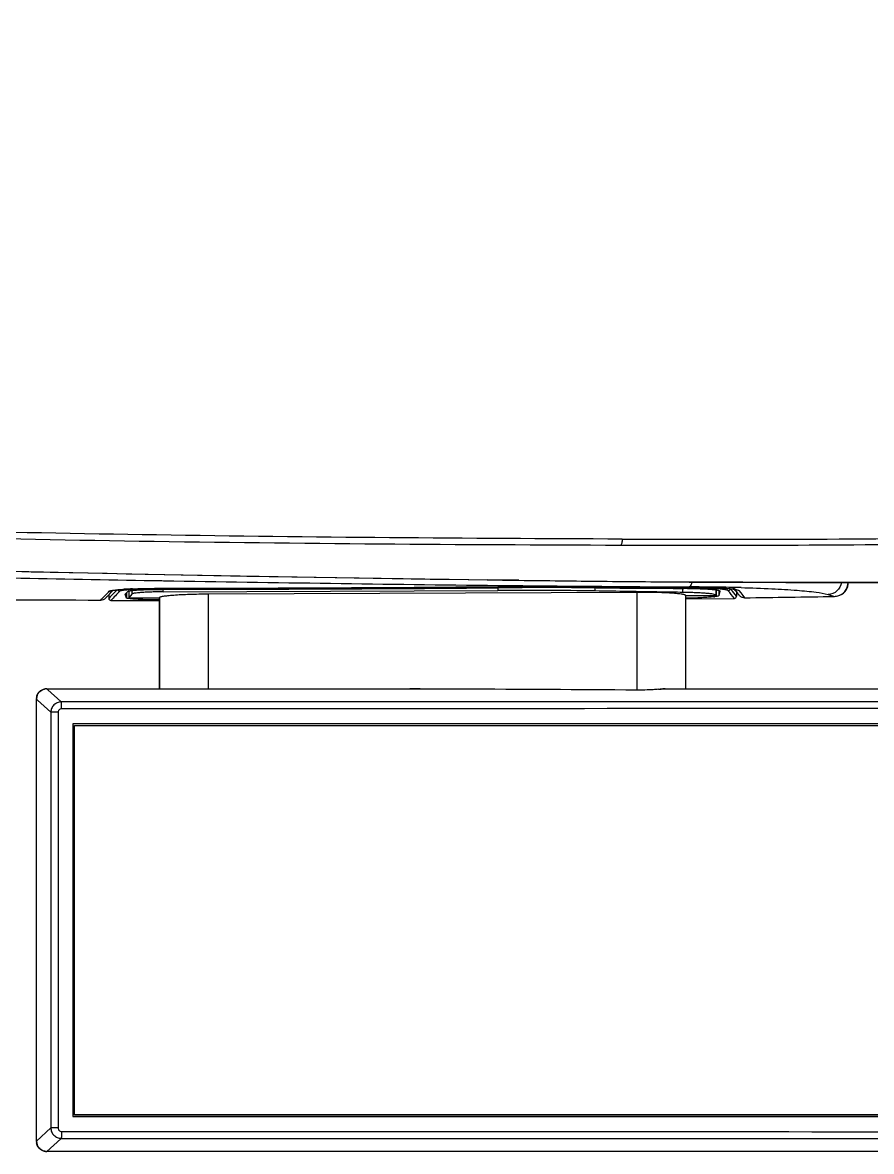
# Model space of a CAD drawing. Header units: millimetres. Extents: x 50 to 1284, y 47 to 781.
# Drawn here: x 127 to 247.9, y 302.7 to 463.6 of the extents above; entities that cross this region are included whole.
import ezdxf

# ---------------------------------------------------------------- set-up
doc = ezdxf.new("R2010")
doc.units = ezdxf.units.MM
doc.header["$LTSCALE"] = 20
doc.layers.add('00_COMPONENTS', color=7, linetype='Continuous')

msp = doc.modelspace()

# ---------------------------------------------------------------- linework, layer by layer
at = {"layer": '00_COMPONENTS', "color": 9, "linetype": 'Continuous'}
for p, q in [((140.415, 382.758), (139.778, 382.096)), ((146.788, 384.06), (147.027, 384.056)), ((147.007, 382.891), (147.007, 382.975)), ((147.007, 382.468), (147.007, 382.824)), ((147.008, 382.976), (147.008, 382.975)), ((194.661, 384.154), (193.142, 384.175)), ((194.642, 383.038), (194.642, 382.673)), ((194.644, 383.112), (194.643, 383.206)), ((194.653, 383.384), (194.962, 383.38)), ((195.345, 384.145), (194.661, 384.154)), ((195.84, 384.138), (195.345, 384.145)), ((196.148, 384.134), (195.84, 384.138)), ((197.651, 384.115), (196.148, 384.134)), ((207.999, 383.257), (209.444, 383.246)), ((209.008, 383.119), (208.659, 383.121)), ((209.449, 383.115), (209.008, 383.119)), ((210.442, 383.107), (209.449, 383.115)), ((221.491, 383.037), (221.163, 383.039)), ((221.906, 383.14), (221.888, 383.138)), ((225.762, 381.995), (225.762, 382.751)), ((227.866, 382.8), (227.776, 382.911)), ((139.181, 382.427), (139.317, 382.569)), ((139.463, 381.768), (139.245, 381.541)), ((139.57, 381.879), (139.463, 381.768)), ((139.778, 382.096), (139.57, 381.879)), ((141.768, 382.303), (141.768, 381.589)), ((142.513, 382.665), (142.513, 382.151)), ((153.445, 368.65), (153.445, 382.132)), ((214.445, 382.395), (214.445, 368.465)), ((226.122, 382.678), (226.122, 381.927)), ((228.972, 382.663), (229.251, 382.316)), ((229.251, 382.316), (229.714, 381.737)), ((229.714, 381.737), (229.807, 381.622)), ((241.714, 382.085), (242.618, 381.818)), ((242.618, 381.818), (242.618, 381.816)), ((130.424, 368.65), (130.583, 368.505)), ((130.583, 368.505), (132.391, 366.861)), ((128.945, 367.167), (129.103, 367.023)), ((129.103, 367.023), (130.986, 365.306)), ((132.391, 366.861), (132.439, 366.817)), ((132.439, 366.817), (132.471, 366.788)), ((132.022, 365.306), (130.986, 365.306)), ((130.986, 365.306), (130.986, 306.094)), ((132.022, 365.306), (132.022, 306.094)), ((130.986, 306.094), (128.945, 304.233)), ((132.022, 306.094), (130.986, 306.094)), ((132.391, 304.538), (130.424, 302.75)), ((132.439, 304.582), (132.391, 304.538)), ((132.471, 304.611), (132.439, 304.582))]:
    msp.add_line(p, q, dxfattribs=at)
at = {"layer": '00_COMPONENTS', "color": 7, "linetype": 'Continuous'}
for p, q in [((193.147, 384.174), (194.662, 384.155)), ((194.662, 384.155), (195.346, 384.147)), ((195.346, 384.147), (195.841, 384.14)), ((195.841, 384.14), (196.147, 384.137)), ((196.147, 384.137), (197.647, 384.118)), ((208.514, 382.59), (208.514, 383.041)), ((208.658, 383.041), (209.008, 383.038)), ((209.457, 383.98), (220.909, 383.871)), ((220.909, 383.871), (221.891, 383.866)), ((221.027, 382.388), (221.027, 382.957)), ((221.891, 383.866), (225.792, 383.846)), ((225.793, 381.954), (225.793, 382.746)), ((138.815, 381.606), (138.961, 381.756)), ((139.245, 382.051), (139.245, 381.541)), ((139.544, 381.242), (146.444, 381.233)), ((141.596, 382.124), (142.013, 382.559)), ((141.768, 381.589), (141.597, 382.124)), ((142.097, 382.597), (142.097, 382.559)), ((142.097, 382.559), (142.097, 381.594)), ((142.513, 382.151), (142.097, 381.594)), ((142.097, 381.594), (146.445, 381.613)), ((146.445, 381.316), (146.336, 381.316)), ((146.445, 368.65), (146.445, 381.613)), ((146.445, 381.613), (146.445, 368.65)), ((147.007, 382.468), (194.642, 382.673)), ((214.445, 382.395), (153.445, 382.132)), ((221.445, 381.935), (225.793, 381.954)), ((221.445, 368.65), (221.445, 381.935)), ((221.445, 381.457), (228.349, 381.533)), ((225.793, 381.954), (225.762, 381.995)), ((226.278, 382.516), (226.122, 381.927)), ((226.261, 382.61), (226.294, 382.57)), ((226.293, 382.57), (226.278, 382.516)), ((228.644, 382.454), (228.644, 381.833)), ((228.972, 382.045), (229.014, 381.994)), ((130.385, 368.65), (130.424, 368.65)), ((130.424, 368.65), (145.452, 368.65)), ((130.424, 368.65), (145.452, 368.65)), ((145.452, 368.65), (182.113, 368.65)), ((145.452, 368.65), (153.445, 368.65)), ((153.445, 368.65), (182.113, 368.65)), ((182.113, 368.65), (183.596, 368.65)), ((183.596, 368.65), (189.593, 368.65)), ((189.593, 368.612), (183.596, 368.646)), ((189.593, 368.612), (189.593, 368.65)), ((217.762, 368.65), (217.943, 368.65)), ((217.762, 368.605), (217.762, 368.65)), ((217.943, 368.65), (218.491, 368.65)), ((218.491, 368.65), (222.451, 368.65)), ((218.491, 368.65), (222.451, 368.65)), ((222.451, 368.65), (300.122, 368.65)), ((222.451, 368.65), (300.122, 368.65)), ((128.945, 367.167), (128.945, 367.25)), ((128.945, 304.233), (128.945, 367.167)), ((128.945, 304.233), (128.945, 367.167)), ((134.109, 363.681), (134.109, 307.718)), ((134.78, 363.681), (134.109, 363.681)), ((134.78, 363.65), (134.109, 363.65)), ((134.365, 363.45), (134.344, 363.45)), ((134.344, 307.95), (134.344, 363.45)), ((134.345, 307.95), (134.345, 363.45)), ((134.365, 363.45), (339.716, 363.45)), ((134.365, 307.95), (134.365, 363.45)), ((339.695, 363.681), (134.78, 363.681)), ((339.663, 363.65), (134.78, 363.65)), ((134.109, 307.75), (134.78, 307.75)), ((134.109, 307.718), (134.78, 307.718)), ((134.365, 307.95), (134.344, 307.95)), ((339.716, 307.95), (134.365, 307.95)), ((134.78, 307.75), (339.663, 307.75)), ((134.78, 307.718), (339.695, 307.718)), ((128.945, 304.149), (128.945, 304.233)), ((130.424, 302.75), (130.385, 302.75)), ((300.122, 302.75), (130.424, 302.75)), ((300.122, 302.75), (130.424, 302.75))]:
    msp.add_line(p, q, dxfattribs=at)
for points in [[(106.525, 385.843), (108.577, 385.793), (125.781, 385.393), (142.545, 385.035), (158.892, 384.718), (174.891, 384.442), (190.546, 384.207), (193.147, 384.174)], [(140.13, 382.728), (140.228, 382.739), (140.334, 382.75), (140.45, 382.762), (140.574, 382.773), (140.708, 382.784), (140.85, 382.796)], [(140.85, 382.796), (141.001, 382.807), (141.16, 382.818), (141.329, 382.828)], [(141.329, 382.828), (141.505, 382.839), (141.691, 382.849), (141.884, 382.859), (142.086, 382.869), (142.296, 382.879), (142.514, 382.888), (142.74, 382.897), (142.973, 382.906)], [(142.973, 382.906), (143.214, 382.914), (143.461, 382.922), (143.716, 382.929), (143.977, 382.936), (144.244, 382.942), (144.517, 382.948), (144.796, 382.953), (145.08, 382.958), (145.369, 382.962), (145.662, 382.966), (145.959, 382.969), (146.26, 382.971), (146.564, 382.973), (146.87, 382.974), (147.008, 382.975)], [(197.647, 384.118), (205.861, 384.014), (209.457, 383.98)], [(221.888, 383.138), (221.992, 383.137), (222.377, 383.135), (222.753, 383.131), (223.121, 383.126), (223.481, 383.121), (223.83, 383.114), (224.17, 383.107), (224.499, 383.098), (224.817, 383.089), (225.123, 383.078), (225.417, 383.067), (225.699, 383.056), (225.969, 383.043), (226.225, 383.03), (226.285, 383.027)], [(225.792, 383.846), (235.698, 383.797), (250.228, 383.819), (264.546, 383.973), (271.239, 384.13)], [(226.285, 383.027), (226.469, 383.016), (226.699, 383.002), (226.916, 382.987)], [(226.916, 382.987), (227.118, 382.972), (227.308, 382.957), (227.483, 382.941), (227.645, 382.925), (227.793, 382.909), (227.928, 382.893), (228.048, 382.877), (228.155, 382.861), (228.248, 382.846), (228.326, 382.832), (228.379, 382.822)], [(228.343, 382.829), (228.428, 382.723), (228.537, 382.588), (228.645, 382.453), (228.754, 382.317), (228.863, 382.181), (228.972, 382.045)], [(242.618, 381.816), (242.807, 381.828), (243.097, 381.882), (243.377, 381.977), (243.64, 382.113), (243.879, 382.284), (244.09, 382.489), (244.268, 382.722), (244.409, 382.977), (244.511, 383.25), (244.572, 383.533), (244.591, 383.804)], [(138.961, 381.756), (139.106, 381.907), (139.25, 382.056), (139.394, 382.206), (139.537, 382.354), (139.68, 382.503), (139.823, 382.65), (139.861, 382.691)], [(139.735, 382.668), (139.724, 382.664), (139.715, 382.662), (139.728, 382.665), (139.752, 382.671), (139.788, 382.678), (139.836, 382.687), (139.895, 382.696), (139.963, 382.706), (140.042, 382.717), (140.13, 382.728)]]:
    msp.add_lwpolyline(points, dxfattribs=at)
at = {"layer": '00_COMPONENTS', "color": 9, "linetype": 'Continuous'}
for centre, radius, start, end in [((309.334, 8677.12), 8293.759, 268.5987526, 269.1972826), ((303.461, 9514.366), 9131.651, 268.7651531, 269.0169195), ((140.816, 382.864), 0.301, 198.36633, 269.83059), ((144.895, 322.917), 60.021, 92.18122, 93.30813), ((147.167, 271.829), 111.063, 90.45259, 90.57548), ((147.184, 269.564), 113.328, 90.08959, 90.4522), ((138.424, 7383.841), 7000.954, 270.0702397, 270.4601074), ((283.837, 8390.212), 8007.325, 269.0210165, 269.3618402), ((251.531, 5680.077), 5296.998, 269.388104, 269.529127), ((202.249, -472.501), 855.646, 89.570759, 90.444193), ((255.894, 4877.38), 4493.642, 269.257365, 269.407953), ((238.267, 4070.077), 3686.944, 269.552077, 269.745933), ((247.665, 4062.216), 3678.437, 269.404924, 269.598486), ((238.021, 3876.225), 3493.227, 269.547636, 269.723486), ((220.254, -6.944), 390.116, 89.19096, 89.75566), ((221.033, 53.057), 330.11, 88.86489, 89.17902), ((223.508, 331.171), 51.935, 86.9287, 87.20829), ((223.841, 337.355), 45.741, 86.55665, 86.93073), ((227.459, 382.933), 0.301, 271.03244, 356.07227), ((221.825, 93.897), 289.263, 88.51602, 88.86151), ((242.568, 383.817), 2, 279.59976, 359.61956), ((242.568, 383.822), 2.004, 271.43897, 279.59999)]:
    msp.add_arc(centre, radius, start, end, dxfattribs=at)
at = {"layer": '00_COMPONENTS', "color": 7, "linetype": 'Continuous'}
for centre, radius, start, end in [((147.14, 291.32), 91.504, 90.0835, 90.20539), ((139.191, 7452.316), 7069.496, 270.063346, 270.449417), ((137.467, 7297.288), 6914.319, 270.0790636, 270.4738567), ((201.866, -485.291), 868.359, 89.551813, 90.476655), ((202.725, -541.242), 924.483, 89.583221, 90.500441), ((240.201, 4130.483), 3747.575, 269.523085, 269.708924), ((238.602, 4090.058), 3706.956, 269.549409, 269.741939), ((220.687, 286.512), 96.446, 89.56736, 89.71753), ((220.714, 290.022), 92.935, 89.41339, 89.56746), ((138.105, 382.291), 0.987, 316.20844, 330.14099), ((139.544, 381.541), 0.299, 179.96319, 269.94574), ((197.662, -269.009), 651.689, 89.0459, 90.265555), ((224.348, 390.592), 8.9, 276.93154, 277.61958), ((228.345, 381.833), 0.299, 270.6825, 0.06157), ((229.777, 382.606), 0.979, 210.0446, 218.5589), ((197.127, 2932.737), 2551.324, 270.733905, 271.021649), ((130.423, 367.154), 1.495, 95.55959, 104.84995), ((130.384, 367.059), 1.591, 93.84613, 97.35162), ((130.385, 367.049), 1.601, 90.00002, 93.84761), ((130.424, 367.142), 1.507, 92.66932, 95.56398), ((130.424, 367.143), 1.507, 91.47859, 92.66938), ((130.424, 367.145), 1.504, 90.00031, 91.47872), ((182.114, 98.431), 270.219, 89.68569, 90.00021), ((215.31, 393.805), 25.319, 275.0083, 275.96954), ((130.461, 367.167), 1.517, 168.9311, 179.99833), ((130.411, 367.25), 1.467, 172.45294, 179.99591), ((130.441, 367.17), 1.496, 161.41401, 168.90556), ((130.462, 304.233), 1.518, 180.00114, 183.154), ((130.411, 304.149), 1.467, 180.00396, 187.5522), ((130.455, 304.232), 1.51, 183.16006, 198.52957), ((130.421, 304.236), 1.486, 255.13033, 258.87262), ((130.423, 304.248), 1.499, 258.88133, 264.48315), ((130.384, 304.341), 1.591, 262.6562, 266.19442), ((130.424, 304.257), 1.507, 264.47877, 267.32309), ((130.385, 304.351), 1.601, 266.19287, 270.00002), ((130.424, 304.255), 1.506, 267.32259, 269.9991)]:
    msp.add_arc(centre, radius, start, end, dxfattribs=at)
at = {"layer": '00_COMPONENTS', "color": 9, "linetype": 'Continuous'}
for points, knots in [([(286.821, 772.827), (291.116, 772.687), (299.718, 772.335), (312.623, 771.49), (325.538, 770.312), (342.771, 768.276), (364.252, 764.77), (389.739, 758.84), (414.853, 751.338), (439.488, 742.321), (459.51, 733.509), (475.103, 725.574), (490.356, 717), (508.641, 704.938), (525.405, 690.794), (537.524, 678.155), (545.864, 668), (553.319, 657.175), (559.744, 645.706), (565.064, 633.685), (569.23, 621.215), (572.165, 608.4), (573.905, 595.372), (574.516, 582.245), (574.055, 569.113), (572.474, 556.065), (568.792, 538.944), (562.619, 522.441), (554.256, 507.055), (544.501, 492.502), (530.047, 475.961), (510.074, 458.836), (488.237, 444.199), (465.118, 431.729), (441.139, 421.046), (416.54, 411.922), (391.458, 404.306), (370.216, 399.286), (353.085, 396.113), (340.197, 394.154), (327.286, 392.575), (314.369, 391.346), (301.458, 390.471), (284.304, 389.711), (262.958, 389.284), (237.485, 389.048), (220.564, 389.06), (212.137, 389.086)], [0, 0, 0, 0, 0.015431, 0.0309086, 0.04643, 0.0619906, 0.0932083, 0.1245234, 0.1558824, 0.1872628, 0.2186575, 0.2343608, 0.2500657, 0.281468, 0.3128683, 0.3285772, 0.3442871, 0.3599983, 0.3757092, 0.3914197, 0.4071311, 0.4228419, 0.4385522, 0.4542622, 0.469972, 0.485681, 0.50139, 0.5327761, 0.5484888, 0.5642012, 0.5956, 0.6270032, 0.6584097, 0.6898126, 0.7212081, 0.7525929, 0.7839563, 0.8152729, 0.8309031, 0.8465052, 0.8620724, 0.8775993, 0.893087, 0.9085308, 0.9392482, 0.9697393, 1, 1, 1, 1]), ([(212.384, 389.982), (221.535, 389.954), (239.911, 389.936), (262.92, 390.158), (281.414, 390.544), (295.321, 391.029), (309.23, 391.82), (323.131, 393.001), (337.019, 394.588), (350.889, 396.612), (364.736, 399.119), (383.212, 403.153), (406.149, 409.44), (433.165, 418.807), (459.54, 429.992), (484.946, 443.244), (508.905, 458.985), (527.053, 474.61), (539.944, 488.725), (548.683, 500.132), (556.258, 512.337), (562.556, 525.261), (567.478, 538.763), (572.092, 557.36), (573.368, 571.765), (573.367, 581.35)], [0, 0, 0, 0, 0.0605479, 0.1215959, 0.1522525, 0.1829461, 0.2136689, 0.2444305, 0.2752481, 0.3061486, 0.337167, 0.3683415, 0.4312634, 0.4944029, 0.5574147, 0.6206711, 0.6837562, 0.7467253, 0.7785125, 0.8101142, 0.8416707, 0.873398, 0.9050825, 0.9365809, 1, 1, 1, 1]), ([(212.135, 389.086), (189.284, 389.144), (143.909, 389.469), (98.544, 390.536), (76.032, 391.227)], [0, 0, 0, 0, 0.5036181, 1, 1, 1, 1]), ([(212.384, 389.986), (190.266, 390.054), (146.334, 390.389), (102.413, 391.417), (80.61, 392.092)], [0, 0, 0, 0, 0.5034626, 1, 1, 1, 1]), ([(212.384, 389.982), (212.38, 389.879), (212.362, 389.683), (212.308, 389.413), (212.242, 389.218), (212.178, 389.103), (212.137, 389.086)], [0, 0, 0, 0, 0.3265492, 0.6251065, 0.859367, 1, 1, 1, 1]), ([(139.317, 382.569), (139.346, 382.599), (139.471, 382.634), (139.7, 382.684), (140.055, 382.729), (140.327, 382.757), (140.483, 382.77)], [0, 0, 0, 0, 0.1047794, 0.3069408, 0.6066972, 1, 1, 1, 1]), ([(140.483, 382.77), (140.554, 382.776), (140.87, 382.803), (141.186, 382.823), (141.432, 382.838)], [0, 0, 0, 0, 0.225496, 1, 1, 1, 1]), ([(142.168, 382.758), (141.987, 382.745), (141.731, 382.726), (141.413, 382.692), (141.224, 382.669), (141.07, 382.644), (140.951, 382.62), (140.87, 382.595), (140.827, 382.575), (140.815, 382.563)], [0, 0, 0, 0, 0.3965822, 0.5600192, 0.6989396, 0.8126157, 0.9005592, 0.962689, 1, 1, 1, 1]), ([(146.052, 382.886), (145.334, 382.879), (144.039, 382.853), (142.744, 382.798), (142.168, 382.758)], [0, 0, 0, 0, 0.554139, 1, 1, 1, 1]), ([(142.611, 382.894), (142.946, 382.907), (144.412, 382.956), (145.878, 382.974), (147.008, 382.976)], [0, 0, 0, 0, 0.2290627, 1, 1, 1, 1]), ([(209.008, 383.119), (209.023, 383.122), (209.051, 383.158), (209.062, 383.195), (209.068, 383.219)], [0, 0, 0, 0, 0.36938, 1, 1, 1, 1]), ([(221.491, 383.037), (221.505, 383.041), (221.531, 383.079), (221.541, 383.116), (221.547, 383.141)], [0, 0, 0, 0, 0.3623206, 1, 1, 1, 1]), ([(227.464, 382.633), (227.449, 382.651), (227.393, 382.683), (227.285, 382.72), (227.128, 382.756), (226.925, 382.792), (226.676, 382.826), (226.256, 382.872), (225.629, 382.922), (224.765, 382.968), (223.767, 383.004), (222.661, 383.028), (221.89, 383.036), (221.491, 383.037)], [0, 0, 0, 0, 0.0118082, 0.0308187, 0.0574822, 0.091832, 0.133751, 0.1830358, 0.3025827, 0.4477523, 0.6151219, 0.8006912, 1, 1, 1, 1]), ([(268.79, 384.058), (264.847, 383.977), (249.214, 383.742), (233.578, 383.787), (221.887, 383.869)], [0, 0, 0, 0, 0.2522637, 1, 1, 1, 1]), ([(221.906, 383.14), (222.284, 383.138), (223.662, 383.126), (225.039, 383.093), (226.037, 383.044)], [0, 0, 0, 0, 0.2746536, 1, 1, 1, 1]), ([(222.296, 383.86), (222.256, 383.694), (222.186, 383.446), (222.013, 383.192), (221.918, 383.169)], [0, 0, 0, 0, 0.6372322, 1, 1, 1, 1]), ([(226.588, 383.014), (226.871, 382.997), (227.38, 382.961), (228.052, 382.895), (228.539, 382.82), (228.802, 382.758), (228.895, 382.716)], [0, 0, 0, 0, 0.3646555, 0.656057, 0.8688552, 1, 1, 1, 1]), ([(229.316, 383.063), (230.775, 383.025), (233.438, 382.934), (237.008, 382.732), (239.685, 382.473), (241.16, 382.248), (241.714, 382.085)], [0, 0, 0, 0, 0.351486, 0.642178, 0.8609267, 1, 1, 1, 1]), ([(243.611, 383.809), (243.543, 383.356), (243.089, 382.474), (242.165, 382.1), (241.714, 382.085)], [0, 0, 0, 0, 0.5037848, 1, 1, 1, 1]), ([(228.895, 382.716), (228.903, 382.711), (228.931, 382.697), (228.959, 382.68), (228.972, 382.663)], [0, 0, 0, 0, 0.3084418, 1, 1, 1, 1]), ([(132.471, 366.788), (132.28, 366.786), (131.893, 366.704), (131.405, 366.373), (131.073, 365.885), (130.99, 365.498), (130.986, 365.306)], [0, 0, 0, 0, 0.2491106, 0.4994225, 0.7500699, 1, 1, 1, 1]), ([(132.515, 365.802), (132.515, 365.917), (132.513, 366.132), (132.506, 366.389), (132.497, 366.564), (132.49, 366.663), (132.482, 366.735), (132.475, 366.774), (132.471, 366.788)], [0, 0, 0, 0, 0.3484688, 0.6543425, 0.7794085, 0.8805448, 0.9547736, 1, 1, 1, 1]), ([(132.515, 365.802), (132.451, 365.802), (132.321, 365.776), (132.156, 365.666), (132.047, 365.5), (132.022, 365.37), (132.022, 365.306)], [0, 0, 0, 0, 0.2498493, 0.4997484, 0.7497956, 1, 1, 1, 1]), ([(130.986, 306.094), (130.99, 305.902), (131.073, 305.515), (131.405, 305.026), (131.893, 304.695), (132.28, 304.614), (132.471, 304.611)], [0, 0, 0, 0, 0.2499301, 0.5005775, 0.7508894, 1, 1, 1, 1]), ([(132.022, 306.094), (132.022, 306.029), (132.047, 305.899), (132.156, 305.734), (132.321, 305.623), (132.451, 305.598), (132.515, 305.598)], [0, 0, 0, 0, 0.2502044, 0.5002516, 0.7501507, 1, 1, 1, 1]), ([(132.515, 305.598), (132.515, 305.483), (132.513, 305.267), (132.506, 305.01), (132.497, 304.835), (132.49, 304.737), (132.482, 304.664), (132.475, 304.625), (132.471, 304.611)], [0, 0, 0, 0, 0.3484661, 0.6543394, 0.7794059, 0.8805431, 0.9547728, 1, 1, 1, 1])]:
    msp.add_open_spline(points, degree=3, knots=knots, dxfattribs=at)
at = {"layer": '00_COMPONENTS', "color": 7, "linetype": 'Continuous'}
for points, knots in [([(142.013, 382.559), (142.025, 382.572), (142.072, 382.591), (142.159, 382.614), (142.289, 382.637), (142.458, 382.66), (142.666, 382.682), (143.015, 382.712), (143.533, 382.745), (144.239, 382.777), (145.04, 382.801), (145.908, 382.818), (146.506, 382.823), (146.812, 382.824)], [0, 0, 0, 0, 0.0107819, 0.0296974, 0.0569772, 0.0925091, 0.1360436, 0.1872392, 0.3108734, 0.4593014, 0.6275189, 0.8098174, 1, 1, 1, 1]), ([(221.665, 382.953), (221.976, 382.95), (222.575, 382.941), (223.431, 382.917), (224.198, 382.885), (224.86, 382.845), (225.339, 382.804), (225.659, 382.766), (225.849, 382.739), (226.004, 382.71), (226.123, 382.68), (226.207, 382.65), (226.25, 382.625), (226.261, 382.61)], [0, 0, 0, 0, 0.2017126, 0.3880675, 0.5551272, 0.6993849, 0.8178544, 0.8666567, 0.9081851, 0.942272, 0.9688279, 0.9879148, 1, 1, 1, 1]), ([(141.858, 381.542), (141.836, 381.549), (141.805, 381.558), (141.771, 381.578), (141.768, 381.589)], [0, 0, 0, 0, 0.6569097, 1, 1, 1, 1]), ([(142.467, 381.454), (142.342, 381.465), (142.138, 381.488), (141.935, 381.521), (141.858, 381.542)], [0, 0, 0, 0, 0.6108213, 1, 1, 1, 1]), ([(146.336, 381.316), (145.593, 381.321), (144.543, 381.338), (143.253, 381.395), (142.707, 381.431), (142.467, 381.454)], [0, 0, 0, 0, 0.5756964, 0.813462, 1, 1, 1, 1]), ([(147.033, 382.469), (146.749, 382.468), (146.19, 382.462), (145.376, 382.442), (144.621, 382.412), (143.953, 382.374), (143.396, 382.329), (143.01, 382.284), (142.772, 382.244), (142.649, 382.216), (142.566, 382.188), (142.523, 382.165), (142.513, 382.151)], [0, 0, 0, 0, 0.1875776, 0.3687471, 0.5367545, 0.6856467, 0.8100697, 0.9056698, 0.9416157, 0.9692562, 0.9885637, 1, 1, 1, 1]), ([(153.445, 382.132), (152.989, 382.131), (152.095, 382.121), (150.797, 382.088), (149.602, 382.039), (148.554, 381.976), (147.695, 381.903), (147.112, 381.829), (146.766, 381.764), (146.596, 381.717), (146.493, 381.678), (146.445, 381.632), (146.445, 381.613)], [0, 0, 0, 0, 0.1936341, 0.3799619, 0.5515602, 0.7020659, 0.8257378, 0.9180338, 0.9514019, 0.9759181, 0.991692, 1, 1, 1, 1]), ([(221.027, 382.388), (219.982, 382.404), (215.811, 382.469), (211.64, 382.537), (208.514, 382.59)], [0, 0, 0, 0, 0.2505308, 1, 1, 1, 1]), ([(221.445, 381.935), (221.445, 381.955), (221.396, 382), (221.293, 382.038), (221.124, 382.084), (220.777, 382.146), (220.194, 382.214), (219.335, 382.281), (218.287, 382.334), (217.092, 382.373), (215.794, 382.394), (214.9, 382.397), (214.445, 382.395)], [0, 0, 0, 0, 0.0082784, 0.0240118, 0.0484925, 0.0818321, 0.1740934, 0.2977602, 0.4482897, 0.6199316, 0.8063119, 1, 1, 1, 1]), ([(225.762, 381.995), (225.75, 382.01), (225.707, 382.037), (225.57, 382.089), (225.3, 382.143), (224.872, 382.201), (224.308, 382.255), (223.623, 382.302), (222.832, 382.341), (221.955, 382.371), (221.344, 382.383), (221.027, 382.388)], [0, 0, 0, 0, 0.0120866, 0.0312471, 0.0923875, 0.1836996, 0.3033048, 0.44839, 0.6155939, 0.8010693, 1, 1, 1, 1]), ([(225.422, 381.757), (225.176, 381.727), (224.615, 381.677), (223.289, 381.596), (222.209, 381.566), (221.445, 381.555)], [0, 0, 0, 0, 0.1864367, 0.4245507, 1, 1, 1, 1]), ([(226.122, 381.927), (226.12, 381.919), (226.105, 381.903), (226.051, 381.874), (225.939, 381.84), (225.756, 381.803), (225.611, 381.782), (225.528, 381.771)], [0, 0, 0, 0, 0.0387867, 0.0989686, 0.2953858, 0.5962481, 1, 1, 1, 1]), ([(229.807, 381.622), (229.656, 381.62), (229.351, 381.684), (229.105, 381.878), (229.012, 381.996)], [0, 0, 0, 0, 0.5001653, 1, 1, 1, 1]), ([(128.957, 367.443), (128.978, 367.595), (129.067, 367.894), (129.343, 368.271), (129.729, 368.533), (130.029, 368.617), (130.181, 368.637)], [0, 0, 0, 0, 0.2502036, 0.5000066, 0.7498089, 1, 1, 1, 1]), ([(129.023, 367.647), (129.099, 367.874), (129.368, 368.297), (129.808, 368.538), (130.039, 368.6)], [0, 0, 0, 0, 0.5000577, 1, 1, 1, 1]), ([(217.52, 368.582), (217.276, 368.561), (216.252, 368.485), (215.225, 368.46), (214.445, 368.465)], [0, 0, 0, 0, 0.2392645, 1, 1, 1, 1]), ([(218.491, 368.65), (218.443, 368.65), (218.26, 368.648), (218.078, 368.637), (217.943, 368.623)], [0, 0, 0, 0, 0.2603284, 1, 1, 1, 1]), ([(130.181, 302.763), (130.029, 302.782), (129.729, 302.866), (129.343, 303.129), (129.067, 303.506), (128.978, 303.805), (128.957, 303.956)], [0, 0, 0, 0, 0.2501888, 0.4999912, 0.7497945, 1, 1, 1, 1]), ([(130.039, 302.8), (129.808, 302.861), (129.368, 303.102), (129.099, 303.526), (129.023, 303.753)], [0, 0, 0, 0, 0.4999423, 1, 1, 1, 1])]:
    msp.add_open_spline(points, degree=3, knots=knots, dxfattribs=at)
at = {"layer": '00_COMPONENTS', "color": 9, "linetype": 'Continuous'}
for points in [[(195.616, 383.12), (195.292, 383.117), (194.968, 383.115), (194.644, 383.112)], [(228.644, 381.833), (228.385, 382.155), (228.126, 382.477), (227.866, 382.8)], [(228.972, 382.663), (228.681, 382.657), (228.363, 382.805), (228.18, 383.031)], [(138.094, 381.301), (138.457, 381.677), (138.819, 382.052), (139.181, 382.427)], [(139.317, 382.569), (139.466, 382.568), (139.617, 382.603), (139.751, 382.667)], [(140.815, 382.563), (140.392, 382.122), (139.968, 381.682), (139.544, 381.242)], [(228.349, 381.533), (228.054, 381.9), (227.759, 382.266), (227.464, 382.633)], [(339.695, 366.851), (270.62, 366.821), (201.546, 366.803), (132.471, 366.788)], [(339.734, 365.886), (305.197, 365.864), (236.124, 365.832), (167.052, 365.811), (132.515, 365.802)], [(132.515, 305.598), (167.052, 305.589), (236.124, 305.567), (305.197, 305.535), (339.734, 305.513)], [(132.471, 304.611), (201.546, 304.596), (270.62, 304.578), (339.695, 304.548)]]:
    msp.add_open_spline(points, degree=3, dxfattribs=at)
at = {"layer": '00_COMPONENTS', "color": 7, "linetype": 'Continuous'}
for points in [[(109.712, 381.345), (119.172, 381.33), (128.633, 381.314), (138.094, 381.301)], [(138.094, 381.301), (138.356, 381.301), (138.637, 381.419), (138.818, 381.608)], [(214.445, 368.465), (206.161, 368.517), (197.877, 368.566), (189.593, 368.612)]]:
    msp.add_open_spline(points, degree=3, dxfattribs=at)

doc.saveas('drawing.dxf')
